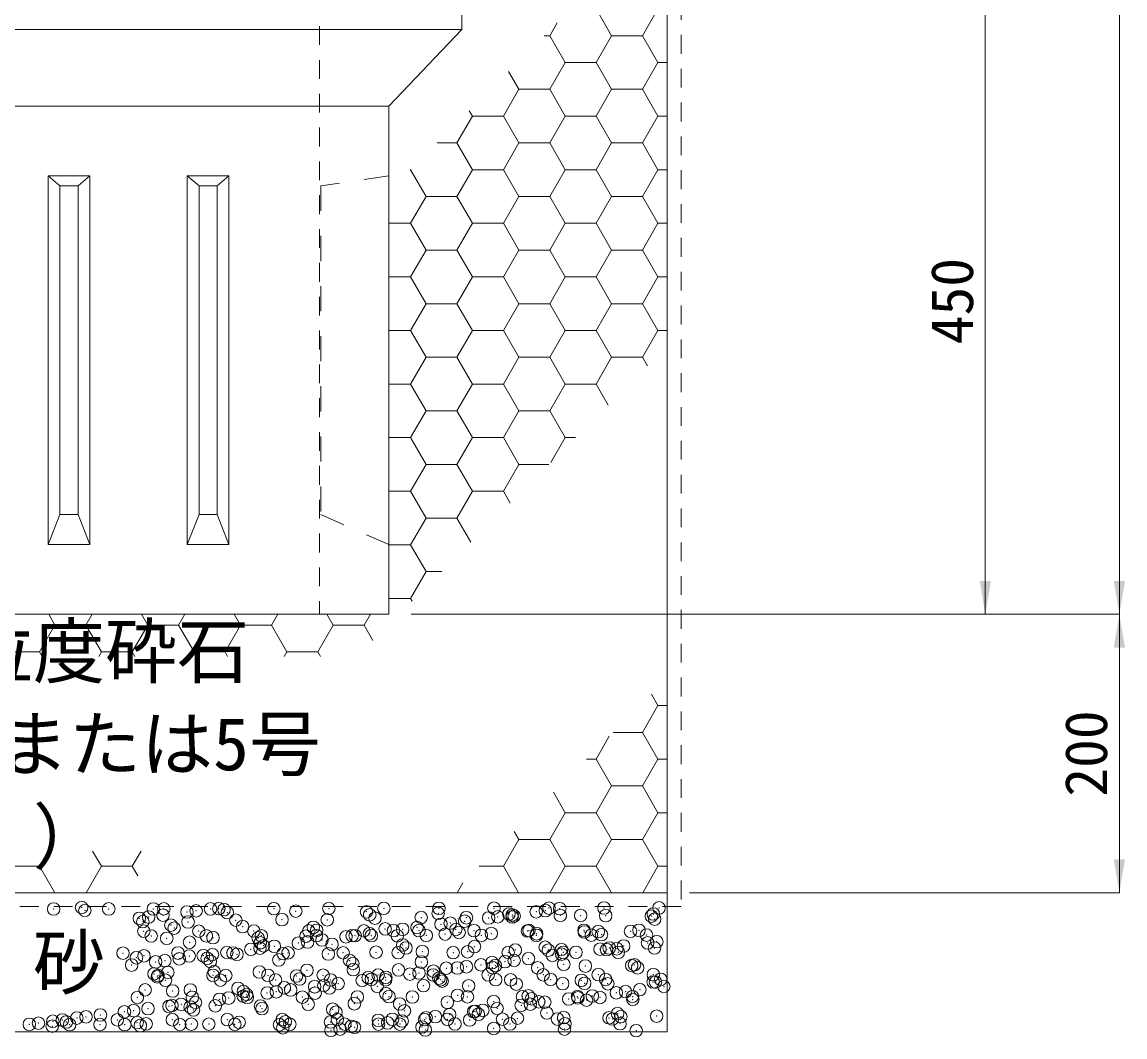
# Model space of a CAD drawing. Units: millimetres at full size. Extents: x 40781 to 122968, y -21714 to -2620.
# Drawn here: x 55650 to 56443, y -12417 to -11687 of the extents above; entities that cross this region are included whole.
import ezdxf
from ezdxf.enums import TextEntityAlignment as Align

# ---------------------------------------------------------------- set-up
doc = ezdxf.new("R2010")
doc.units = ezdxf.units.MM
doc.header["$LTSCALE"] = 18
doc.header["$PDMODE"] = 32
doc.header["$PDSIZE"] = 9
doc.linetypes.add('USER2', pattern=[1.35, 0.75, -0.6])
doc.linetypes.add('USER3', pattern=[2, 1, -1])
for name, color, linetype, lineweight in [('0_2', 7, 'Continuous', 9), ('ハッチング', 7, 'Continuous', 5), ('寸法線', 7, 'Continuous', 9), ('本体', 2, 'Continuous', 13)]:
    doc.layers.add(name, color=color, linetype=linetype, lineweight=lineweight)
doc.styles.add('ＭＳ ゴシック', font='')
doc.styles.get('ＭＳ ゴシック').set_extended_font_data('MS Gothic')

# ---------------------------------------------------------------- blocks, each defined once
blk = doc.blocks.new('filled_arrow')
at = {"color": 0, "linetype": 'Continuous', "lineweight": -2}
blk.add_solid([(7.5, 1.25), (0, 0), (7.5, -1.25)], dxfattribs=at)

msp = doc.modelspace()

# ---------------------------------------------------------------- linework, layer by layer
at = {"layer": '0_2'}
for p, q in [((55668.67, -11797.91), (55677.17, -11805.12)), ((55690.17, -11805.12), (55698.67, -11797.91)), ((55768.67, -11797.91), (55777.17, -11805.12)), ((55790.17, -11805.12), (55798.67, -11797.91)), ((55668.67, -12062.87), (55677.17, -12041.25)), ((55690.17, -12041.25), (55698.67, -12062.87)), ((55768.67, -12062.87), (55777.17, -12041.25)), ((55790.17, -12041.25), (55798.67, -12062.87))]:
    msp.add_line(p, q, dxfattribs=at)
at = {"layer": '0_2', "linetype": 'USER3'}
for p, q in [((55913.67, -11797.91), (55864.67, -11805.12)), ((55864.67, -11805.12), (55864.67, -12041.25)), ((55864.67, -12041.25), (55913.67, -12062.87))]:
    msp.add_line(p, q, dxfattribs=at)
at = {"layer": '0_2'}
for points in [[(55668.67, -11797.91), (55698.67, -11797.91), (55698.67, -12062.87), (55668.67, -12062.87)], [(55768.67, -11797.91), (55798.67, -11797.91), (55798.67, -12062.87), (55768.67, -12062.87)], [(55677.17, -11805.12), (55690.17, -11805.12), (55690.17, -12041.25), (55677.17, -12041.25)], [(55777.17, -11805.12), (55790.17, -11805.12), (55790.17, -12041.25), (55777.17, -12041.25)]]:
    msp.add_lwpolyline(points, close=True, dxfattribs=at)
at = {"layer": 'ハッチング'}
for p, q in [((56073.67, -11697.28), (56062.56, -11678.03)), ((56095.9, -11697.28), (56107.01, -11678.03)), ((56029.22, -11697.28), (56034.58, -11688)), ((56025.3, -11697.28), (56029.22, -11697.28)), ((56040.34, -11716.53), (56029.22, -11697.28)), ((56062.56, -11716.53), (56073.67, -11697.28)), ((56073.68, -11697.28), (56095.9, -11697.28)), ((56107.01, -11716.53), (56095.9, -11697.28)), ((56007, -11735.77), (55999.61, -11722.97)), ((56029.22, -11735.77), (56040.34, -11716.53)), ((56040.34, -11716.53), (56062.56, -11716.53)), ((56073.67, -11735.77), (56062.56, -11716.53)), ((56095.9, -11735.77), (56107.01, -11716.53)), ((56107.01, -11716.53), (56113.67, -11716.53)), ((55995.89, -11755.02), (56007, -11735.77)), ((56007, -11735.77), (56029.22, -11735.77)), ((56040.34, -11755.02), (56029.22, -11735.77)), ((56062.56, -11755.02), (56073.67, -11735.77)), ((56073.68, -11735.77), (56095.9, -11735.77)), ((56107.01, -11755.02), (56095.9, -11735.77)), ((55962.55, -11774.27), (55973.66, -11755.02)), ((55973.66, -11755.02), (55971.43, -11751.15)), ((55973.66, -11755.02), (55995.89, -11755.02)), ((56007, -11774.27), (55995.89, -11755.02)), ((56029.22, -11774.27), (56040.34, -11755.02)), ((56040.34, -11755.02), (56062.56, -11755.02)), ((56073.67, -11774.27), (56062.56, -11755.02)), ((56095.9, -11774.27), (56107.01, -11755.02)), ((56107.01, -11755.02), (56113.67, -11755.02)), ((55948.31, -11774.27), (55962.55, -11774.27)), ((55973.66, -11793.52), (55962.55, -11774.27)), ((55995.89, -11793.52), (56007, -11774.27)), ((56007, -11774.27), (56029.22, -11774.27)), ((56040.34, -11793.52), (56029.22, -11774.27)), ((56062.56, -11793.52), (56073.67, -11774.27)), ((56073.68, -11774.27), (56095.9, -11774.27)), ((56107.01, -11793.52), (56095.9, -11774.27)), ((55929.07, -11793.52), (55929.21, -11793.52)), ((55929.21, -11793.52), (55929.41, -11793.17)), ((55940.32, -11812.76), (55929.21, -11793.52)), ((55962.55, -11812.76), (55973.66, -11793.52)), ((55973.66, -11793.52), (55995.89, -11793.52)), ((56007, -11812.76), (55995.89, -11793.52)), ((56029.22, -11812.76), (56040.34, -11793.52)), ((56040.34, -11793.52), (56062.56, -11793.52)), ((56073.67, -11812.76), (56062.56, -11793.52)), ((56095.9, -11812.76), (56107.01, -11793.52)), ((56107.01, -11793.52), (56113.67, -11793.52)), ((55929.21, -11832.01), (55940.32, -11812.76)), ((55940.32, -11812.76), (55962.55, -11812.76)), ((55973.66, -11832.01), (55962.55, -11812.76)), ((55995.89, -11832.01), (56007, -11812.76)), ((56007, -11812.76), (56029.22, -11812.76)), ((56040.34, -11832.01), (56029.22, -11812.76)), ((56062.56, -11832.01), (56073.67, -11812.76)), ((56073.68, -11812.76), (56095.9, -11812.76)), ((56107.01, -11832.01), (56095.9, -11812.76)), ((55913.67, -11832.01), (55929.21, -11832.01)), ((55940.32, -11851.26), (55929.21, -11832.01)), ((55962.55, -11851.26), (55973.66, -11832.01)), ((55973.66, -11832.01), (55995.89, -11832.01)), ((56007, -11851.26), (55995.89, -11832.01)), ((56029.22, -11851.26), (56040.34, -11832.01)), ((56040.34, -11832.01), (56062.56, -11832.01)), ((56073.67, -11851.26), (56062.56, -11832.01)), ((56095.9, -11851.26), (56107.01, -11832.01)), ((56107.01, -11832.01), (56113.67, -11832.01)), ((55929.21, -11870.5), (55940.32, -11851.26)), ((55940.32, -11851.26), (55962.55, -11851.26)), ((55973.66, -11870.51), (55962.55, -11851.26)), ((55995.89, -11870.5), (56007, -11851.26)), ((56007, -11851.26), (56029.22, -11851.26)), ((56040.34, -11870.51), (56029.22, -11851.26)), ((56062.56, -11870.5), (56073.67, -11851.26)), ((56073.68, -11851.26), (56095.9, -11851.26)), ((56107.01, -11870.51), (56095.9, -11851.26)), ((55913.67, -11870.5), (55929.21, -11870.5)), ((55940.32, -11889.75), (55929.21, -11870.51)), ((55962.55, -11889.75), (55973.66, -11870.5)), ((55973.66, -11870.5), (55995.89, -11870.5)), ((56007, -11889.75), (55995.89, -11870.51)), ((56029.22, -11889.75), (56040.34, -11870.5)), ((56040.34, -11870.5), (56062.56, -11870.5)), ((56073.67, -11889.75), (56062.56, -11870.51)), ((56095.9, -11889.75), (56107.01, -11870.5)), ((56107.01, -11870.5), (56113.67, -11870.5)), ((55929.21, -11909), (55940.32, -11889.75)), ((55940.32, -11889.75), (55962.55, -11889.75)), ((55973.66, -11909), (55962.55, -11889.75)), ((55995.89, -11909), (56007, -11889.75)), ((56007, -11889.75), (56029.22, -11889.75)), ((56040.34, -11909), (56029.22, -11889.75)), ((56062.56, -11909), (56073.67, -11889.75)), ((56073.68, -11889.75), (56095.9, -11889.75)), ((56107.01, -11909), (56095.9, -11889.75)), ((55913.67, -11909), (55929.21, -11909)), ((55940.32, -11928.25), (55929.21, -11909)), ((55962.55, -11928.25), (55973.66, -11909)), ((55973.66, -11909), (55995.89, -11909)), ((56007, -11928.25), (55995.89, -11909)), ((56029.22, -11928.25), (56040.34, -11909)), ((56040.34, -11909), (56062.56, -11909)), ((56073.67, -11928.25), (56062.56, -11909)), ((56095.9, -11928.25), (56107.01, -11909)), ((56107.01, -11909), (56113.67, -11909)), ((55929.21, -11947.49), (55940.32, -11928.25)), ((55940.32, -11928.25), (55962.55, -11928.25)), ((55973.66, -11947.49), (55962.55, -11928.25)), ((55995.89, -11947.49), (56007, -11928.25)), ((56007, -11928.25), (56029.22, -11928.25)), ((56040.34, -11947.49), (56029.22, -11928.25)), ((56062.56, -11947.49), (56073.67, -11928.25)), ((56073.68, -11928.25), (56095.9, -11928.25)), ((56099.45, -11934.39), (56095.9, -11928.25)), ((55913.67, -11947.49), (55929.21, -11947.49)), ((55940.32, -11966.74), (55929.21, -11947.49)), ((55962.55, -11966.74), (55973.66, -11947.49)), ((55973.66, -11947.49), (55995.89, -11947.49)), ((56007, -11966.74), (55995.89, -11947.49)), ((56029.22, -11966.74), (56040.34, -11947.49)), ((56040.34, -11947.49), (56062.56, -11947.49)), ((56071.27, -11962.57), (56062.56, -11947.49)), ((55929.21, -11985.99), (55940.32, -11966.74)), ((55940.32, -11966.74), (55962.55, -11966.74)), ((55973.66, -11985.99), (55962.55, -11966.74)), ((55995.89, -11985.99), (56007, -11966.74)), ((56007, -11966.74), (56029.22, -11966.74)), ((56040.34, -11985.99), (56029.22, -11966.74)), ((55913.67, -11985.99), (55929.21, -11985.99)), ((55940.32, -12005.24), (55929.21, -11985.99)), ((55962.55, -12005.24), (55973.66, -11985.99)), ((55973.66, -11985.99), (55995.89, -11985.99)), ((56007, -12005.24), (55995.89, -11985.99)), ((56030.08, -12003.76), (56040.34, -11985.99)), ((56040.34, -11985.99), (56047.85, -11985.99)), ((55929.21, -12024.48), (55940.32, -12005.24)), ((55940.32, -12005.24), (55962.55, -12005.24)), ((55973.66, -12024.48), (55962.55, -12005.24)), ((55995.89, -12024.48), (56007, -12005.24)), ((56007, -12005.24), (56028.6, -12005.24)), ((55913.67, -12024.48), (55929.21, -12024.48)), ((55940.32, -12043.73), (55929.21, -12024.48)), ((55962.55, -12043.73), (55973.66, -12024.48)), ((55973.66, -12024.48), (55995.89, -12024.48)), ((56000.82, -12033.02), (55995.89, -12024.48)), ((55929.21, -12062.98), (55940.32, -12043.73)), ((55940.32, -12043.73), (55962.55, -12043.73)), ((55972.64, -12061.2), (55962.55, -12043.73)), ((55913.67, -12062.98), (55929.21, -12062.98)), ((55940.32, -12082.23), (55929.21, -12062.98)), ((55929.21, -12101.47), (55940.32, -12082.23)), ((55940.32, -12082.23), (55951.61, -12082.23)), ((55913.67, -12101.47), (55929.21, -12101.47)), ((55930.37, -12103.47), (55929.21, -12101.47)), ((55673.62, -12120.72), (55669.12, -12112.91)), ((55695.85, -12120.72), (55700.36, -12112.91)), ((55740.3, -12120.72), (55735.79, -12112.91)), ((55762.52, -12120.72), (55767.03, -12112.91)), ((55806.97, -12120.72), (55802.47, -12112.91)), ((55829.2, -12120.72), (55833.71, -12112.91)), ((55873.65, -12120.72), (55869.14, -12112.91)), ((55895.87, -12120.72), (55900.38, -12112.91)), ((55662.51, -12139.97), (55673.62, -12120.72)), ((55673.62, -12120.72), (55695.85, -12120.72)), ((55706.96, -12139.97), (55695.85, -12120.72)), ((55729.19, -12139.97), (55740.3, -12120.72)), ((55740.3, -12120.72), (55762.53, -12120.72)), ((55773.64, -12139.97), (55762.52, -12120.72)), ((55795.86, -12139.97), (55806.97, -12120.72)), ((55806.97, -12120.72), (55829.2, -12120.72)), ((55840.31, -12139.97), (55829.2, -12120.72)), ((55862.54, -12139.97), (55873.65, -12120.72)), ((55873.65, -12120.72), (55895.88, -12120.72)), ((55902.19, -12131.65), (55895.87, -12120.72)), ((55640.29, -12139.97), (55662.51, -12139.97)), ((55664.37, -12143.18), (55662.51, -12139.97)), ((55705.11, -12143.18), (55706.96, -12139.97)), ((55706.96, -12139.97), (55729.19, -12139.97)), ((55731.04, -12143.18), (55729.19, -12139.97)), ((55771.78, -12143.18), (55773.64, -12139.97)), ((55773.64, -12139.97), (55795.86, -12139.97)), ((55797.72, -12143.18), (55795.86, -12139.97)), ((55838.46, -12143.18), (55840.31, -12139.97)), ((55840.31, -12139.97), (55862.54, -12139.97)), ((55864.39, -12143.18), (55862.54, -12139.97)), ((56107.01, -12178.46), (56102.29, -12170.29)), ((56095.9, -12197.71), (56107.01, -12178.46)), ((56107.01, -12178.46), (56113.67, -12178.46)), ((56074.87, -12197.71), (56095.9, -12197.71)), ((56107.01, -12216.96), (56095.9, -12197.71)), ((56062.56, -12216.96), (56072.04, -12200.54)), ((56055.62, -12216.96), (56062.56, -12216.96)), ((56073.67, -12236.21), (56062.56, -12216.96)), ((56095.9, -12236.21), (56107.01, -12216.96)), ((56107.01, -12216.96), (56113.67, -12216.96)), ((56062.56, -12255.45), (56073.67, -12236.21)), ((56073.68, -12236.21), (56095.9, -12236.21)), ((56107.01, -12255.45), (56095.9, -12236.21)), ((56040.34, -12255.45), (56031.84, -12240.74)), ((56029.22, -12274.7), (56040.34, -12255.45)), ((56040.34, -12255.45), (56062.56, -12255.45)), ((56073.67, -12274.7), (56062.56, -12255.45)), ((56095.9, -12274.7), (56107.01, -12255.45)), ((56107.01, -12255.45), (56113.67, -12255.45)), ((56007, -12274.7), (56003.66, -12268.92)), ((55995.89, -12293.95), (56007, -12274.7)), ((56007, -12274.7), (56029.22, -12274.7)), ((56040.34, -12293.95), (56029.22, -12274.7)), ((56062.56, -12293.95), (56073.67, -12274.7)), ((56073.68, -12274.7), (56095.9, -12274.7)), ((56107.01, -12293.95), (56095.9, -12274.7)), ((55662.51, -12293.95), (55668.81, -12283.05)), ((55706.96, -12293.95), (55700.67, -12283.05)), ((55729.19, -12293.95), (55735.48, -12283.05)), ((55640.29, -12293.95), (55662.51, -12293.95)), ((55673.46, -12312.91), (55662.51, -12293.95)), ((55696.01, -12312.91), (55706.96, -12293.95)), ((55706.96, -12293.95), (55729.19, -12293.95)), ((55733.1, -12300.73), (55729.19, -12293.95)), ((55978.63, -12293.95), (55995.89, -12293.95)), ((56006.84, -12312.91), (55995.89, -12293.95)), ((56029.39, -12312.91), (56040.34, -12293.95)), ((56040.34, -12293.95), (56062.56, -12293.95)), ((56073.51, -12312.91), (56062.56, -12293.95)), ((56096.06, -12312.91), (56107.01, -12293.95)), ((56107.01, -12293.95), (56113.67, -12293.95)), ((55962.71, -12312.91), (55966.87, -12305.71))]:
    msp.add_line(p, q, dxfattribs=at)
at = {"layer": 'ハッチング', "linetype": 'USER2', "lineweight": 9}
msp.add_lwpolyline([(55913.67, -11307.91), (56123.67, -11307.91), (56123.67, -12322.91), (55243.67, -12322.91), (55243.67, -11307.91), (55453.67, -11307.91)], dxfattribs=at)
at = {"layer": 'ハッチング', "lineweight": 20}
msp.add_lwpolyline([(55453.67, -11317.91), (55253.67, -11317.91), (55253.67, -12312.91), (56113.67, -12312.91), (56113.67, -11317.91), (55913.67, -11317.91)], dxfattribs=at)
msp.add_lwpolyline([(55253.67, -12412.91), (56113.67, -12412.91), (56113.67, -12312.91), (55253.67, -12312.91)], close=True, dxfattribs=at)
at = {"layer": 'ハッチング'}
for p in [(55672.73, -12324.61), (55692.75, -12323.51), (55695.09, -12325.65), (55712.28, -12324.54), (55740.91, -12330.41), (55744.31, -12324.63), (55751.24, -12329.06), (55751.83, -12324.47), (55768.49, -12326.78), (55775.1, -12325.91), (55785.42, -12324.55), (55791.38, -12324.4), (55795.13, -12325.07), (55797.47, -12327.21), (55830.93, -12324.33), (55846.7, -12326.19), (55870.48, -12324.25), (55897.52, -12326.63), (55899.86, -12328.77), (55910.03, -12324.18), (55936.87, -12330.74), (55949.08, -12327.75), (55949.57, -12324.11), (55969.35, -12330.9), (55985.31, -12331.12), (55989.12, -12324.04), (55991.92, -12330.25), (55999.9, -12328.19), (56002.24, -12328.89), (56002.24, -12330.33), (56003.66, -12329.66), (56019.49, -12326.62), (56026.1, -12325.75), (56028.67, -12323.97), (56036.43, -12324.39), (56036.9, -12329.24), (56051.47, -12329.31), (56068.22, -12323.9), (56069.39, -12329.39), (56102.29, -12329.75), (56103.69, -12328.16), (56107.77, -12323.82), (55734.3, -12331.28), (55736.8, -12333.75), (55756.95, -12336.21), (55759.29, -12338.36), (55769.29, -12333.91), (55803.59, -12332.67), (55808.52, -12337.34), (55836.83, -12332.25), (55859.34, -12337.77), (55869.32, -12332.4), (55903.62, -12331.17), (55910.91, -12338.9), (55933.87, -12337.89), (55951.12, -12335.62), (55957.73, -12334.75), (55968.06, -12333.39), (56104.63, -12331.89), (55737.45, -12340.58), (55742.8, -12343.99), (55753.97, -12345.66), (55777, -12340.51), (55782.35, -12343.92), (55787.22, -12345.23), (55816.55, -12340.43), (55819.71, -12345.39), (55821.9, -12343.85), (55854.01, -12344.15), (55856.1, -12340.36), (55861.45, -12343.77), (55861.68, -12339.92), (55865.5, -12346.89), (55882.75, -12344.62), (55887.25, -12343.73), (55889.36, -12343.75), (55895.65, -12340.29), (55899.69, -12342.39), (55901, -12343.7), (55916.94, -12340.12), (55919.74, -12343.89), (55923.55, -12339.25), (55935.2, -12340.22), (55940.55, -12343.63), (55954.04, -12342.65), (55961.73, -12339.33), (55964.07, -12341.48), (55974.75, -12340.15), (55980.1, -12343.56), (55987.28, -12342.23), (56013.29, -12340.46), (56014.3, -12340.07), (56019.65, -12343.49), (56019.77, -12342.38), (56053.85, -12340), (56054.07, -12341.15), (56059.2, -12343.41), (56064.11, -12340.89), (56066.45, -12343.04), (56087.32, -12340.72), (56093.39, -12339.93), (56098.75, -12343.34), (55770.34, -12348.48), (55814.38, -12353.62), (55820.99, -12352.75), (55821.16, -12348.92), (55823.5, -12351.06), (55831.32, -12351.39), (55848.57, -12349.12), (55855.18, -12348.25), (55872.73, -12350.04), (55923.55, -12350.48), (55925.89, -12352.62), (55975.12, -12351.6), (56004.46, -12354.13), (56025.93, -12352.04), (56028.27, -12354.18), (56037.7, -12353.71), (56065.39, -12353.46), (56070.19, -12353.86), (56072, -12352.59), (56077.5, -12353.16), (56082.32, -12351.23), (56099.57, -12348.96), (56104.49, -12352.63), (56106.18, -12348.09), (55722.53, -12356.34), (55732.17, -12359.63), (55737.6, -12358.22), (55746.01, -12362.63), (55752.62, -12361.76), (55762.08, -12356.27), (55762.95, -12360.4), (55770.09, -12358.38), (55780.2, -12358.12), (55782.98, -12360.07), (55785.32, -12362.21), (55786.81, -12357.25), (55797.13, -12355.9), (55801.63, -12356.2), (55804.39, -12357.14), (55834.55, -12361.19), (55837.63, -12356.72), (55841.18, -12356.13), (55870.12, -12356.87), (55880.73, -12356.06), (55885.37, -12361.63), (55904.42, -12355.64), (55920.28, -12355.98), (55936.94, -12362.75), (55937.67, -12355.21), (55959.83, -12355.91), (55970.15, -12355.37), (55997.02, -12362.46), (55999.38, -12355.84), (56003.63, -12361.59), (56013.95, -12360.23), (56031.2, -12357.96), (56037.81, -12357.09), (56038.93, -12355.77), (56048.14, -12355.73), (56078.48, -12355.7), (55728.76, -12364.9), (55754.77, -12370.13), (55788.02, -12369.7), (55820.51, -12369.86), (55854.81, -12368.62), (55887.71, -12363.77), (55888.05, -12368.2), (55920.54, -12368.36), (55935.26, -12370.59), (55945.58, -12369.23), (55954.84, -12367.12), (55962.83, -12366.96), (55969.44, -12366.09), (55979.77, -12364.73), (55987.76, -12363.18), (55988.08, -12366.7), (55990.1, -12365.33), (56020.57, -12366.85), (56039.32, -12364.31), (56054.87, -12365.62), (56088.12, -12365.19), (56090.14, -12364.74), (56092.48, -12366.89), (55744.81, -12371.21), (55747.15, -12373.36), (55747.71, -12372.38), (55753.06, -12375.79), (55787.25, -12372.31), (55792.61, -12375.72), (55796.37, -12372.34), (55826.8, -12372.24), (55832.16, -12375.65), (55847.19, -12372.77), (55849.53, -12374.92), (55866.35, -12372.16), (55871.71, -12375.58), (55877.21, -12378.23), (55894.46, -12375.96), (55898.76, -12373.89), (55901.07, -12375.09), (55905.9, -12372.09), (55911.26, -12375.5), (55911.4, -12373.73), (55928.65, -12371.46), (55945.45, -12372.02), (55949.58, -12374.33), (55950.81, -12375.43), (55951.92, -12376.48), (55985, -12371.95), (55990.36, -12375.36), (56001.15, -12375.45), (56005.26, -12378.6), (56024.55, -12371.88), (56029.91, -12375.29), (56038.5, -12378.18), (56051.96, -12375.89), (56054.3, -12378.04), (56064.1, -12371.8), (56069.46, -12375.22), (56070.99, -12378.33), (56103.53, -12377.01), (56103.65, -12371.73), (56105.29, -12377.1), (56109.01, -12375.14), (55738.4, -12382.69), (55758.2, -12383.48), (55770.89, -12382.85), (55805.19, -12381.61), (55809.01, -12383.92), (55811.36, -12386.06), (55826.09, -12384.96), (55832.7, -12384.09), (55838.43, -12381.19), (55843.03, -12382.74), (55860.28, -12380.46), (55860.58, -12385.04), (55866.89, -12379.59), (55870.92, -12381.34), (55905.22, -12380.11), (55911.4, -12385.48), (55938.47, -12379.68), (55962.97, -12386.6), (55970.95, -12379.84), (56077.1, -12384.8), (56083.71, -12383.93), (56094.03, -12382.57), (56111.28, -12380.3), (55732.79, -12388.15), (55757.72, -12393.97), (55764.33, -12393.1), (55772.34, -12388.07), (55774.65, -12391.74), (55788.82, -12394.17), (55791.9, -12389.47), (55798.52, -12388.6), (55808.84, -12387.24), (55811.89, -12388), (55821.31, -12394.33), (55851.44, -12387.93), (55855.61, -12393.09), (55888.85, -12392.67), (55890.99, -12387.86), (55913.74, -12387.62), (55921.34, -12392.83), (55930.54, -12387.79), (55955.64, -12391.59), (55970.09, -12387.71), (55988.88, -12391.17), (56008.73, -12393.8), (56009.64, -12387.64), (56013.79, -12387.04), (56015.34, -12392.93), (56016.13, -12389.18), (56021.37, -12391.32), (56025.66, -12391.57), (56042.91, -12389.3), (56049.19, -12387.57), (56049.52, -12388.43), (56055.67, -12390.09), (56059.85, -12387.07), (56065.35, -12388.16), (56088.74, -12387.5), (56088.92, -12389.66), (55695.96, -12402.1), (55706.28, -12400.74), (55723.53, -12398.47), (55730.14, -12397.6), (55740.47, -12396.24), (55755.58, -12394.6), (55770.84, -12395.06), (55773.18, -12397.21), (55822.4, -12396.19), (55873.22, -12396.62), (55875.56, -12398.77), (55924.79, -12397.75), (55946.97, -12401.93), (55957.29, -12400.57), (55974.54, -12398.3), (55975.61, -12398.18), (55977.95, -12400.33), (55981.15, -12397.43), (55991.48, -12396.07), (56027.18, -12399.31), (56077.99, -12399.74), (56080.34, -12401.89), (56106.09, -12401.57), (55655.16, -12407.47), (55661.77, -12406.6), (55671.66, -12408.82), (55672.1, -12405.24), (55678.86, -12404.33), (55681.84, -12405.77), (55684.22, -12407.74), (55689.35, -12402.97), (55705.96, -12407.59), (55718.41, -12404.25), (55723.77, -12407.67), (55732.66, -12406.21), (55735, -12408.36), (55739.2, -12407.16), (55757.96, -12404.18), (55763.32, -12407.59), (55771.69, -12407.32), (55784.23, -12407.33), (55797.51, -12404.11), (55802.87, -12407.52), (55805.99, -12406.08), (55835.04, -12407.77), (55837.06, -12404.04), (55837.39, -12409.92), (55839.23, -12405.66), (55842.42, -12407.45), (55871.72, -12405.81), (55876.61, -12403.97), (55881.97, -12407.38), (55886.61, -12408.89), (55888.92, -12409.58), (55906.02, -12404.58), (55906.17, -12407.3), (55912.78, -12406.43), (55916.16, -12403.89), (55921.52, -12407.31), (55923.11, -12405.07), (55937.43, -12409.33), (55939.27, -12404.15), (55940.36, -12402.8), (55955.71, -12403.82), (55961.07, -12407.23), (55971.75, -12404.31), (55995.26, -12403.75), (56000.62, -12407.16), (56006.06, -12403.07), (56034.81, -12403.68), (56039.3, -12402.65), (56040.16, -12407.09), (56071.79, -12402.81), (56074.36, -12403.61), (56079.71, -12407.02), (55871.99, -12411.8), (55878.6, -12410.93), (55939.77, -12411.48), (55989, -12410.45), (56039.82, -12410.89), (56091.38, -12412.01)]:
    msp.add_point(p, dxfattribs=at)
at = {"layer": '寸法線'}
for p, q in [((56438.67, -12112.91), (56438.67, -11167.91)), ((56342.31, -11662.91), (56342.31, -12112.91)), ((55929.67, -12112.91), (56438.67, -12112.91)), ((55929.67, -12112.91), (56438.67, -12112.91)), ((55929.67, -12112.91), (56342.31, -12112.91)), ((56438.67, -12112.91), (56438.67, -12312.91)), ((56129.67, -12312.91), (56438.67, -12312.91))]:
    msp.add_line(p, q, dxfattribs=at)
at = {"layer": '本体'}
msp.add_line((55966.17, -11622.91), (55966.17, -11692.91), dxfattribs=at)
at = {"layer": '本体', "linetype": 'USER2'}
msp.add_line((55863.67, -11666.11), (55863.67, -12112.91), dxfattribs=at)
at = {"layer": '本体', "lineweight": 9}
for p, q in [((55401.16, -11692.91), (55966.17, -11692.91)), ((55453.67, -11747.91), (55913.67, -11747.91))]:
    msp.add_line(p, q, dxfattribs=at)
at = {"layer": '本体'}
msp.add_lwpolyline([(55401.16, -11692.91), (55453.67, -11747.91), (55453.67, -12112.91), (55913.67, -12112.91), (55913.67, -11747.91), (55966.17, -11692.91)], dxfattribs=at)

# ---------------------------------------------------------------- block references
at = {"layer": '寸法線', "xscale": 3.2, "yscale": 3.2}
for p, rotation in [((56342.31, -12112.91), 90), ((56438.67, -12112.91), 90), ((56438.67, -12112.91), 270), ((56438.67, -12312.91), 90)]:
    msp.add_blockref('filled_arrow', p, dxfattribs=dict(at, rotation=rotation))

# ---------------------------------------------------------------- texts
at = {"layer": '0_2', "style": 'ＭＳ ゴシック'}
msp.add_text('砂', height=37.98, dxfattribs=at).set_placement((55683.67, -12362.91), align=Align.MIDDLE_CENTER)
at = {"layer": 'ハッチング', "style": 'ＭＳ ゴシック'}
for s, p in [('単粒度砕石', (55554.17, -12120.35)), ('（4号または5号', (55502.37, -12187.01)), ('）', (55657.77, -12253.68))]:
    msp.add_text(s, height=37.98, dxfattribs=at).set_placement(p, align=Align.TOP_LEFT)
at = {"layer": '寸法線', "style": 'ＭＳ ゴシック'}
for s, p in [('450', (56318.31, -11887.91)), ('200', (56414.67, -12212.91))]:
    msp.add_text(s, height=30.38, rotation=90, dxfattribs=at).set_placement(p, align=Align.MIDDLE_CENTER)

doc.saveas('drawing.dxf')
